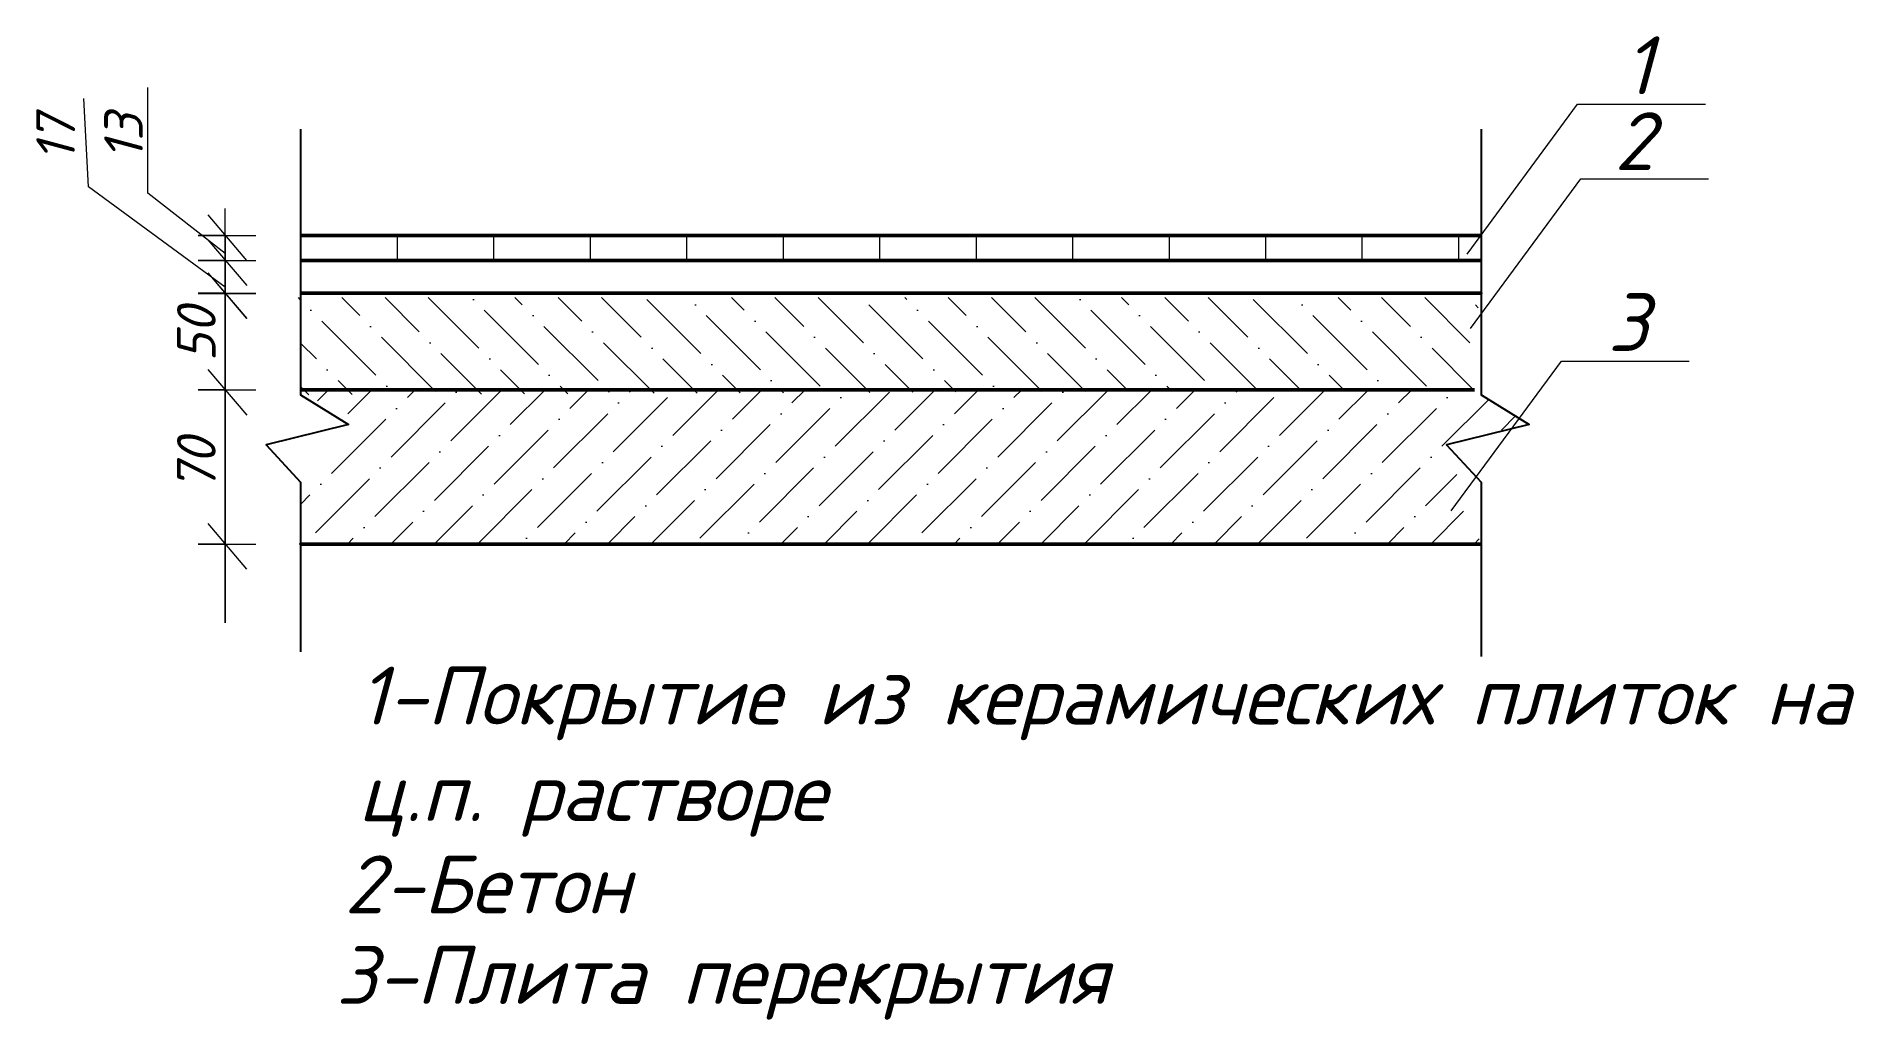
# Paper-space layout 'Лист1' of a CAD drawing. Header units: millimetres. Extents: x 87.4 to 181.6, y 126.6 to 177.5.
import ezdxf

# ---------------------------------------------------------------- set-up
doc = ezdxf.new("R2010")
doc.units = ezdxf.units.MM
doc.header["$LTSCALE"] = 0.5
doc.layers.add('тонкие', color=7, linetype='Continuous')
doc.layers.add('ТОНКИЕе', color=7, linetype='Continuous', lineweight=25)
doc.styles.add('Наклонный 5', font='isocpeur.ttf', dxfattribs={"oblique": 15, "height": 7})

psp = doc.layouts.new('Лист1')

# ---------------------------------------------------------------- hatches: boundary and pattern name
at = {"layer": 'тонкие', "lineweight": 5, "transparency": 33554687}
h = psp.add_hatch(dxfattribs=at)
h.set_pattern_fill('ANSI36', scale=0.5, angle=90)
h.paths.add_polyline_path([(101.052, 163.078), (101.052, 159.212), (101.052, 158.944), (161.884, 159.212), (162.025, 159.212), (162.225, 160.696), (162.077, 160.783), (162.077, 163.984), (100.905, 163.984)])
h = psp.add_hatch(dxfattribs=at)
h.set_pattern_fill('ANSI36', scale=0.5)
h.set_pattern_definition([(45, (129796.9202, -41222.4987), (0.841899011, 3.086963042), [3.96875, -0.79375, 0, -0.79375])])
h.paths.add_polyline_path([(160.438, 156.359), (164.713, 157.403), (161.884, 159.212), (101.052, 159.212), (101.052, 159.295), (103.541, 157.403), (101.052, 154.414), (101.052, 151.212), (162.225, 151.212)])

# ---------------------------------------------------------------- linework, layer by layer
at = {"layer": 'ТОНКИЕе', "color": 0, "lineweight": 5}
for points in [[(97.143, 164.531), (90.061, 169.725), (89.825, 174.305)], [(97.143, 166.272), (93.136, 169.406), (93.136, 174.875)], [(161.505, 166.244), (167.219, 174.009), (173.843, 174.009)], [(161.669, 162.385), (167.384, 170.15), (174.008, 170.15)], [(96.239, 168.278), (98.257, 165.912)], [(97.143, 167.212), (97.143, 148.712), (97.143, 147.126), (97.143, 168.597)], [(97.143, 167.212), (95.742, 167.212), (98.732, 167.212)], [(96.242, 166.974), (98.26, 164.608)], [(101.052, 167.212), (106.052, 167.212), (106.052, 165.912)], [(106.052, 167.212), (111.052, 167.212), (111.052, 165.912)], [(111.052, 167.212), (116.052, 167.212), (116.052, 165.912)], [(116.052, 167.212), (121.052, 167.212), (121.052, 165.912)], [(121.052, 167.212), (126.052, 167.212), (126.052, 165.912)], [(126.052, 167.212), (131.052, 167.212), (131.052, 165.912)], [(131.052, 167.212), (136.052, 167.212), (136.052, 165.912)], [(136.052, 167.212), (141.052, 167.212), (141.052, 165.912)], [(141.052, 167.212), (146.052, 167.212), (146.052, 165.912)], [(146.052, 167.212), (151.052, 167.212), (151.052, 165.912)], [(151.052, 167.212), (156.052, 167.212), (156.052, 165.912)], [(156.052, 167.212), (161.052, 167.212), (161.052, 165.912)], [(97.146, 165.908), (95.745, 165.908), (98.734, 165.908)], [(96.239, 165.268), (98.257, 162.902)], [(96.242, 165.274), (98.26, 162.908)], [(97.143, 164.202), (95.742, 164.202), (98.732, 164.202)], [(97.146, 164.208), (95.745, 164.208), (98.734, 164.208)], [(97.143, 164.208), (96.761, 164.208), (97.531, 164.208)], [(96.242, 160.263), (98.26, 157.896)], [(160.667, 152.928), (166.381, 160.693), (173.005, 160.693)], [(97.146, 159.197), (95.745, 159.197), (98.734, 159.197)], [(96.239, 152.273), (98.257, 149.906)], [(97.143, 151.206), (95.742, 151.206), (98.732, 151.206)]]:
    psp.add_lwpolyline(points, dxfattribs=at)
at = {"layer": 'ТОНКИЕе', "color": 0}
for points in [[(101.052, 172.712), (101.052, 170.133), (101.052, 158.944), (103.541, 157.403), (99.266, 156.359), (101.052, 154.414), (101.052, 145.624)], [(162.225, 172.712), (162.225, 170.758), (162.225, 158.944), (164.713, 157.403), (160.438, 156.359), (162.225, 154.414), (162.225, 145.374)], [(101.052, 167.212), (101.052, 158.944)], [(101.052, 154.414), (101.052, 147.212)]]:
    psp.add_lwpolyline(points, dxfattribs=at)
at = {"layer": 'ТОНКИЕе', "color": 0, "lineweight": 50}
for points in [[(101.052, 167.212), (162.225, 167.212)], [(101.052, 165.912), (162.225, 165.912)], [(162.225, 164.212), (101.052, 164.212)], [(101.052, 164.212), (162.225, 164.212), (162.225, 164.212)], [(161.884, 159.212), (101.052, 159.212)], [(101.052, 151.212), (101.052, 151.212), (162.225, 151.212)]]:
    psp.add_lwpolyline(points, dxfattribs=at)

# ---------------------------------------------------------------- texts
at = {"layer": 'ТОНКИЕе', "color": 0, "lineweight": 5, "char_height": 3, "attachment_point": 1, "style": 'Наклонный 5'}
for s, width, insert in [('1', 4.79198, (169.618, 177.53)), ('2', 4.79198, (169.129, 173.594)), ('3', 4.79198, (168.78, 164.214)), ('1-Покрытие из керамических плиток на ц.п. растворе', 77.4887, (104.056, 144.852)), ('2-Бетон', 77.4887, (103.325, 135.066)), ('3-Плита перекрытия', 77.4887, (102.889, 130.368))]:
    psp.add_mtext_dynamic_manual_height_columns(s, width=width, gutter_width=35, heights=[0], dxfattribs=dict(at, insert=insert))
at = {"layer": 'ТОНКИЕе', "color": 0, "lineweight": 5, "char_height": 2, "attachment_point": 1, "rotation": 90, "style": 'Наклонный 5'}
for s, width, insert in [('17', 0.9322, (87.363, 171.023)), ('13', 2, (90.88, 171.108)), ('50', 0.9322, (94.652, 160.672)), ('70', 0.9322, (94.652, 153.942))]:
    psp.add_mtext_dynamic_manual_height_columns(s, width=width, gutter_width=35, heights=[0], dxfattribs=dict(at, insert=insert))

doc.saveas('drawing.dxf')
